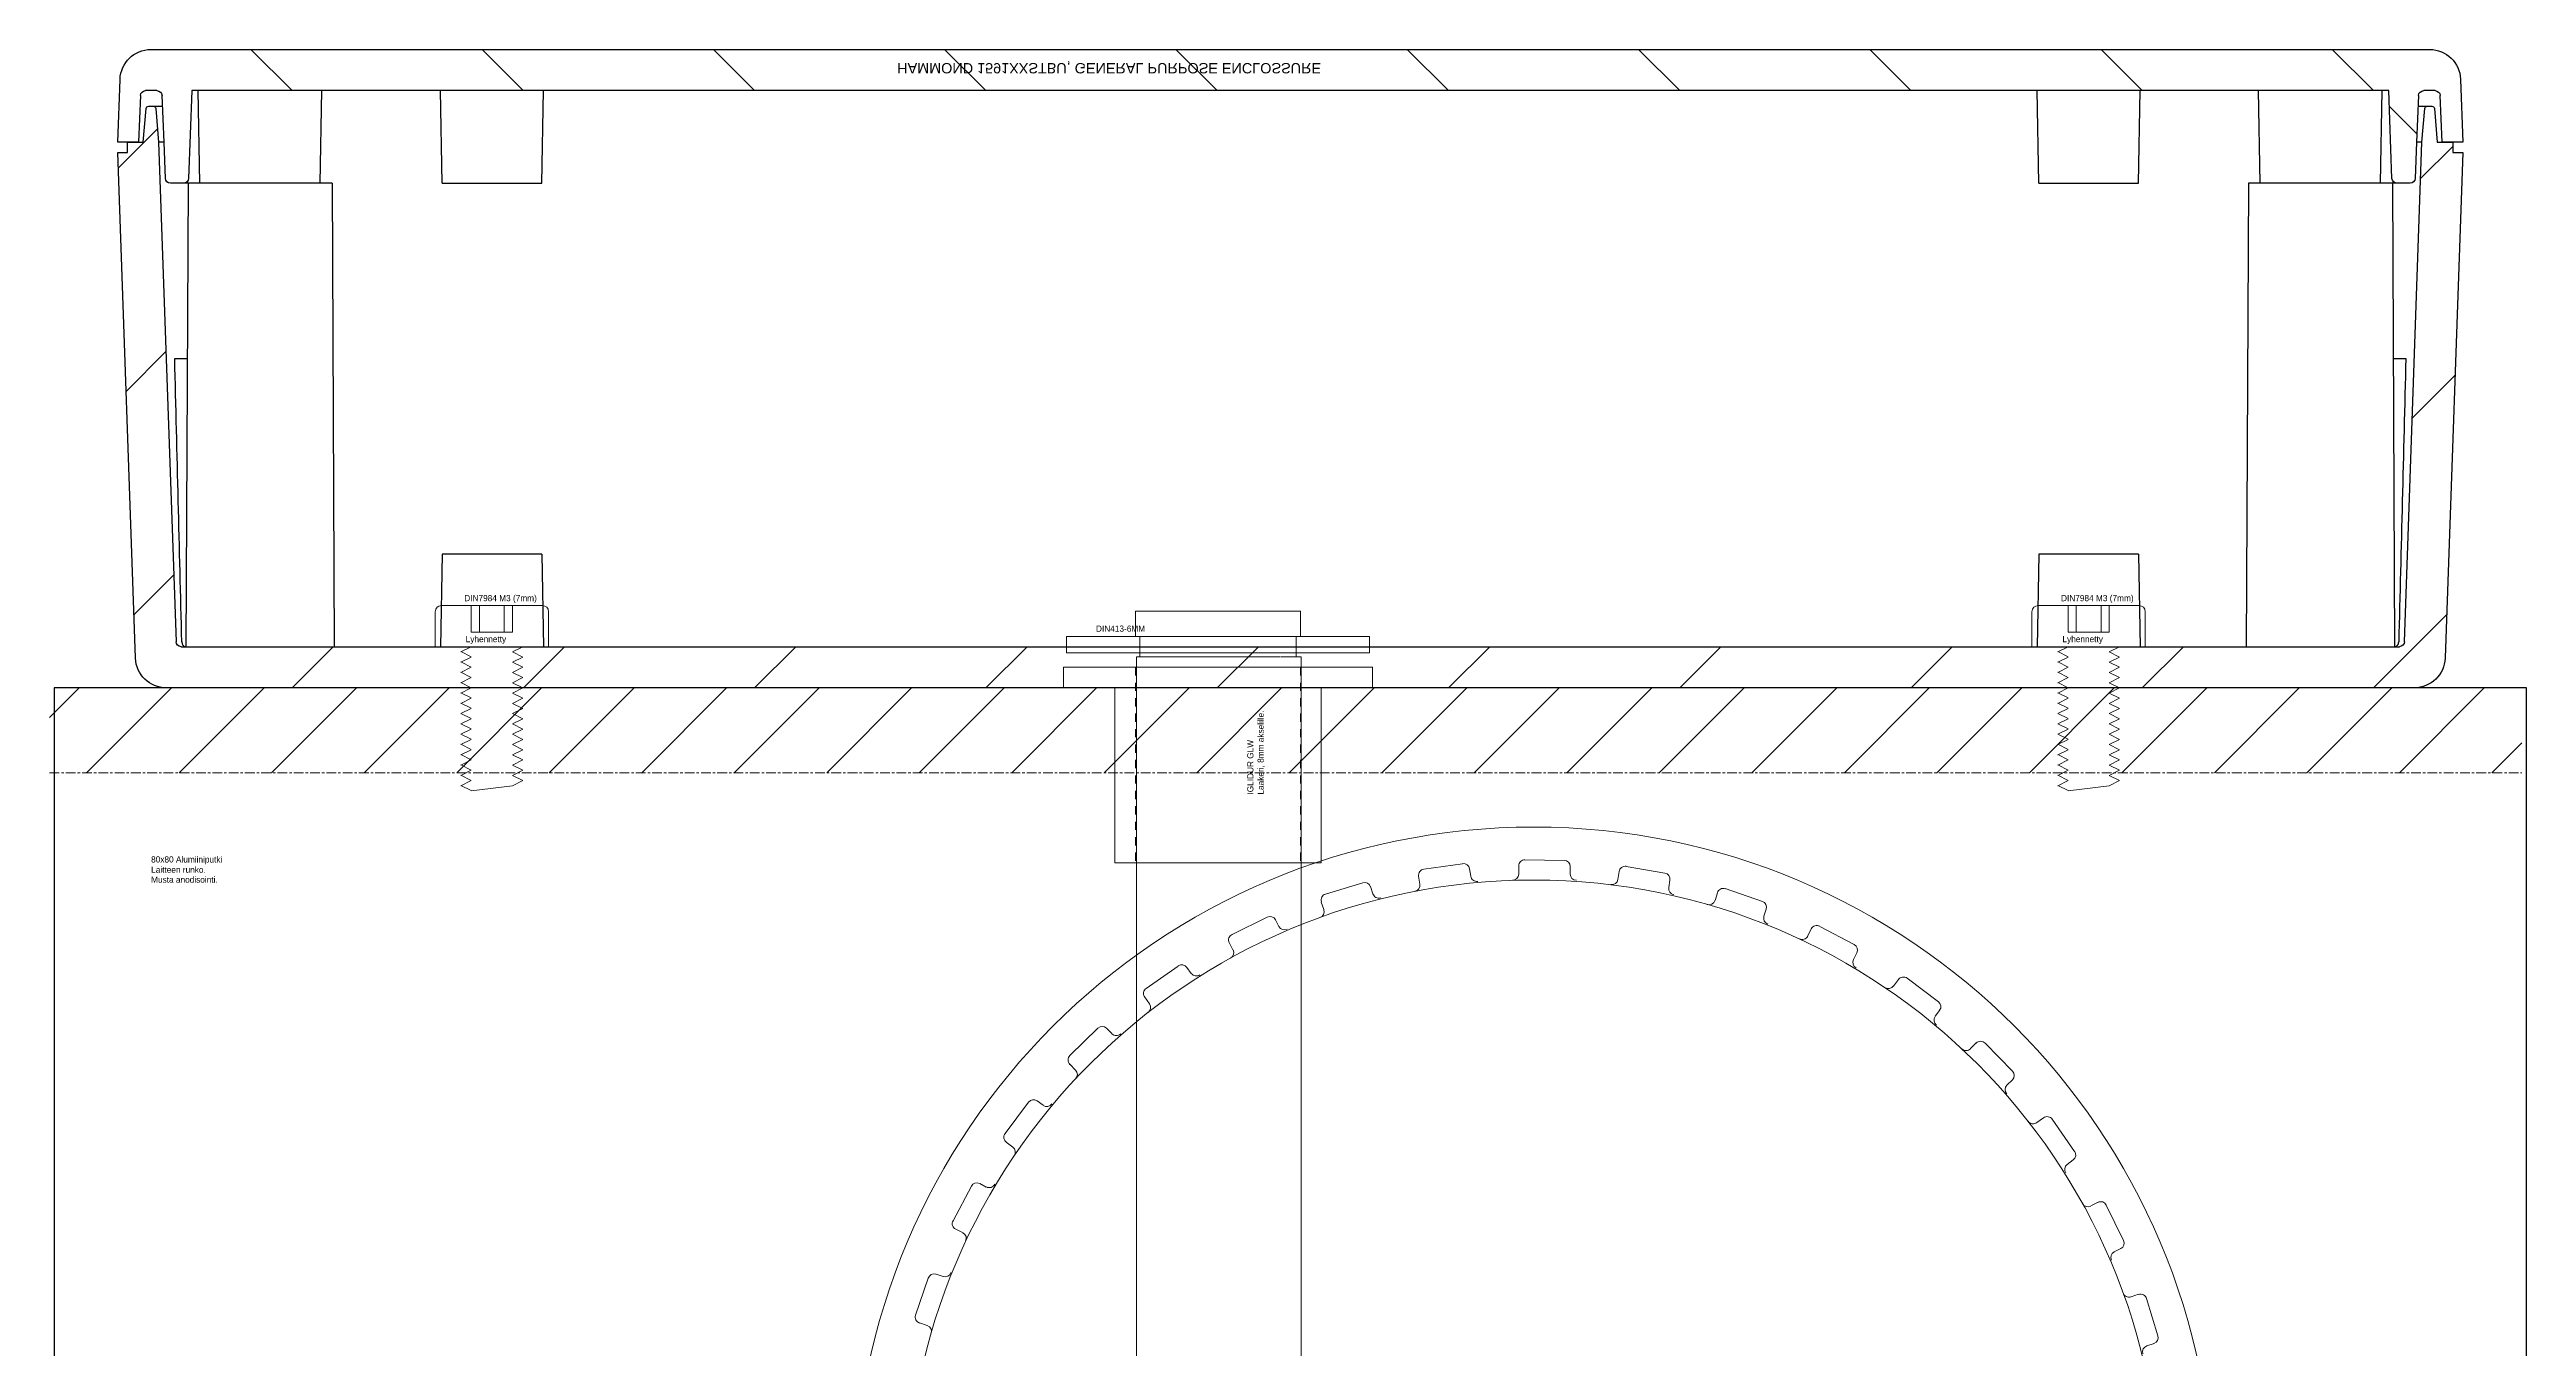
# Model space of a CAD drawing. Header units: millimetres. Extents: x -784753 to 2734, y -375 to 77802.
# Drawn here: x 925.2 to 1045.5, y 358.8 to 421.8 of the extents above; entities that cross this region are included whole.
import ezdxf

# ---------------------------------------------------------------- set-up
doc = ezdxf.new("R2010")
doc.units = ezdxf.units.MM
doc.linetypes.add('CHAIN', pattern=[0.7087, 0.4724, -0.0591, 0.1181, -0.0591])
doc.linetypes.add('phl_center', pattern=[0.75, 0.4, -0.35])
for name, color, linetype in [('AKSELI', 241, 'Continuous'), ('LAAKERIT', 210, 'Continuous'), ('MOOTTORI_VO_LIIKE', 3, 'Continuous'), ('PULTIT_MUTTERIT_RUUVIT', 131, 'Continuous'), ('RATTAAT', 10, 'Continuous'), ('RATTAAT_2', 30, 'Continuous'), ('RUNKO', 140, 'Continuous')]:
    doc.layers.add(name, color=color, linetype=linetype)
doc.layers.add('ATTRIBUUTIT', color=61, linetype='Continuous', plot=False)
doc.layers.add('OHJAINKOTELO', color=7, linetype='Continuous', true_color=0xdabefd)
doc.styles.add('Note Text (ANSI)', font='ARIAL.TTF')

# ---------------------------------------------------------------- blocks, each defined once
blk = doc.blocks.new('KH39FM2-STEPMOTOR-TOP')
at = {"lineweight": 0}
for p, q in [((16.5, 19.5), (-16.5, 19.5)), ((0, 19.5), (-15.5, 19.5)), ((0, 19.5), (15.05, 19.5)), ((-19.5, 16.5), (-19.5, -16.5)), ((19.5, -16.5), (19.5, 16.5)), ((-16.5, -19.5), (16.5, -19.5)), ((15.05, -19.5), (-15.95, -19.5))]:
    blk.add_line(p, q, dxfattribs=at)
for centre, radius in [((-15.5, 15.5), 1.5), ((15.05, 15.5), 1.5), ((0, 0), 11), ((0, 0), 2.5), ((-15.5, -15.5), 1.5), ((15.05, -15.5), 1.5)]:
    blk.add_circle(centre, radius, dxfattribs=at)
for centre, start, end in [((-16.5, 16.5), 90, 180), ((16.5, 16.5), 0, 90), ((-16.5, -16.5), 180, 270), ((16.5, -16.5), 270, 0)]:
    blk.add_arc(centre, 3, start, end, dxfattribs=at)
at = {"layer": 'ATTRIBUUTIT', "lineweight": 0, "flags": 8}
for tag, p in [('_TYYPPI', (-12.26, -11.43)), ('_KUVAUS', (-12.26, -11.93)), ('_NOTES', (-12.26, -12.42)), ('_NOTES_RIVI2', (-12.26, -12.88)), ('_NOTES_RIVI3', (-12.26, -13.35))]:
    blk.add_attdef(tag, p, '', height=0.3, dxfattribs=at)
blk = doc.blocks.new('T5-10-HIHNAPYORA')
at = {"lineweight": 0}
for p, q in [((0.95, 7.42), (-0.95, 7.42)), ((-3.59, 6.56), (-5.13, 5.44)), ((-2.76, 5.93), (-3.17, 6.5)), ((-1.25, 7.12), (-1.25, 6.42)), ((1.25, 6.42), (1.25, 7.12)), ((3.17, 6.5), (2.76, 5.93)), ((5.13, 5.44), (3.59, 6.56)), ((-5.2, 5.03), (-4.79, 4.46)), ((4.79, 4.46), (5.2, 5.03)), ((-6.76, 3.2), (-7.35, 1.39)), ((-5.72, 3.17), (-6.39, 3.39)), ((6.39, 3.39), (5.72, 3.17)), ((7.35, 1.39), (6.76, 3.2)), ((-7.16, 1.01), (-6.5, 0.8)), ((6.5, 0.8), (7.16, 1.01)), ((-6.5, -0.8), (-7.16, -1.01)), ((7.16, -1.01), (6.5, -0.8)), ((-7.35, -1.39), (-6.76, -3.2)), ((6.76, -3.2), (7.35, -1.39)), ((-6.39, -3.39), (-5.72, -3.17)), ((5.72, -3.17), (6.39, -3.39)), ((-4.79, -4.46), (-5.2, -5.03)), ((5.2, -5.03), (4.79, -4.46)), ((-5.13, -5.44), (-3.59, -6.56)), ((-3.17, -6.5), (-2.76, -5.93)), ((2.76, -5.93), (3.17, -6.5)), ((3.59, -6.56), (5.13, -5.44)), ((-1.25, -6.42), (-1.25, -7.12)), ((1.25, -7.12), (1.25, -6.42)), ((-0.95, -7.42), (0.95, -7.42))]:
    blk.add_line(p, q, dxfattribs=at)
for radius in [6.25, 2.5]:
    blk.add_circle((0, 0), radius, dxfattribs=at)
for centre, start, end in [((-0.95, 7.12), 90, 180), ((0.95, 7.12), 0, 90), ((-3.42, 6.32), 36, 126), ((-1.55, 6.42), 270, 0), ((1.55, 6.42), 180, 270), ((3.42, 6.32), 54, 144), ((-4.95, 5.2), 126, 216), ((-2.52, 6.11), 216, 306), ((2.52, 6.11), 234, 324), ((4.95, 5.2), 324, 54), ((-5.03, 4.29), 306, 36), ((5.03, 4.29), 144, 234), ((-6.48, 3.1), 72, 162), ((-5.63, 3.46), 252, 342), ((5.63, 3.46), 198, 288), ((6.48, 3.1), 18, 108), ((-7.07, 1.3), 162, 252), ((7.07, 1.3), 288, 18), ((-6.59, 0.51), 342, 72), ((6.59, 0.51), 108, 198), ((-7.07, -1.3), 108, 198), ((-6.59, -0.51), 288, 18), ((6.59, -0.51), 162, 252), ((7.07, -1.3), 342, 72), ((-6.48, -3.1), 198, 288), ((-5.63, -3.46), 18, 108), ((5.63, -3.46), 72, 162), ((6.48, -3.1), 252, 342), ((-5.03, -4.29), 324, 54), ((5.03, -4.29), 126, 216), ((-4.95, -5.2), 144, 234), ((-2.52, -6.11), 54, 144), ((2.52, -6.11), 36, 126), ((4.95, -5.2), 306, 36), ((-3.42, -6.32), 234, 324), ((-1.55, -6.42), 0, 90), ((-0.95, -7.12), 180, 270), ((0.95, -7.12), 270, 0), ((1.55, -6.42), 90, 180), ((3.42, -6.32), 216, 306)]:
    blk.add_arc(centre, 0.3, start, end, dxfattribs=at)
at = {"layer": 'ATTRIBUUTIT', "lineweight": 0, "flags": 8}
for tag, p in [('_TYYPPI', (-1.99, -3.4)), ('_KUVAUS', (-1.99, -3.9)), ('_NOTES', (-1.99, -4.39)), ('_NOTES_RIVI2', (-1.99, -4.85)), ('_NOTES_RIVI3', (-1.99, -5.32))]:
    blk.add_attdef(tag, p, '', height=0.3, dxfattribs=at)
blk = doc.blocks.new('T5-40-CAMERA-PLATFORM-TSIDE')
at = {"lineweight": 0}
for p, q in [((1.47, 31.38), (-0.43, 31.41)), ((-8.3, 30.3), (-10.11, 29.74)), ((-7.81, 29.76), (-7.92, 30.11)), ((-5.59, 30.61), (-5.53, 30.22)), ((-3.45, 31.22), (-5.33, 30.96)), ((-3.06, 30.61), (-3.11, 30.97)), ((-0.73, 31.11), (-0.73, 30.72)), ((1.77, 30.72), (1.77, 31.08)), ((4.14, 30.84), (4.08, 30.45)), ((6.36, 30.76), (4.49, 31.09)), ((6.55, 30.06), (6.61, 30.42)), ((-10.31, 29.36), (-10.19, 28.99)), ((8.92, 29.81), (8.8, 29.44)), ((11.1, 29.39), (9.3, 30.01)), ((11.17, 28.67), (11.29, 29.01)), ((-12.93, 28.63), (-14.64, 27.79)), ((-12.37, 28.17), (-12.53, 28.5)), ((13.47, 28.05), (13.29, 27.7)), ((15.56, 27.29), (13.88, 28.18)), ((-14.78, 27.39), (-14.6, 27.04)), ((15.52, 26.57), (15.69, 26.89)), ((-17.25, 26.25), (-18.81, 25.16)), ((-16.62, 25.89), (-16.84, 26.18)), ((17.7, 25.6), (17.46, 25.28)), ((19.64, 24.52), (18.12, 25.66)), ((-18.88, 24.74), (-18.65, 24.42)), ((19.49, 23.81), (19.7, 24.1)), ((-21.15, 23.23), (-22.51, 21.91)), ((-20.47, 22.97), (-20.73, 23.23)), ((21.48, 22.52), (21.2, 22.24)), ((23.23, 21.15), (21.91, 22.51)), ((-22.52, 21.48), (-22.24, 21.2)), ((22.97, 20.47), (23.23, 20.73)), ((-24.52, 19.64), (-25.66, 18.12)), ((-23.81, 19.49), (-24.1, 19.7)), ((24.74, 18.88), (24.42, 18.65)), ((26.25, 17.25), (25.16, 18.81)), ((-25.6, 17.7), (-25.28, 17.46)), ((25.89, 16.62), (26.18, 16.84)), ((-26.57, 15.52), (-26.89, 15.69)), ((-27.29, 15.56), (-28.18, 13.88)), ((27.39, 14.78), (27.04, 14.6)), ((28.63, 12.93), (27.79, 14.64)), ((-28.05, 13.47), (-27.7, 13.29)), ((28.17, 12.37), (28.5, 12.53)), ((-29.39, 11.1), (-30.01, 9.3)), ((-28.67, 11.17), (-29.01, 11.29)), ((29.36, 10.31), (28.99, 10.19)), ((30.3, 8.3), (29.74, 10.11)), ((-29.81, 8.92), (-29.44, 8.8)), ((29.76, 7.81), (30.11, 7.92)), ((-30.76, 6.36), (-31.09, 4.49)), ((-30.06, 6.55), (-30.42, 6.61)), ((30.61, 5.59), (30.22, 5.53)), ((31.22, 3.45), (30.96, 5.33)), ((-30.84, 4.14), (-30.45, 4.08)), ((30.61, 3.06), (30.97, 3.11)), ((-31.38, 1.47), (-31.41, -0.43)), ((-30.72, 1.77), (-31.08, 1.77)), ((31.11, 0.73), (30.72, 0.73)), ((31.38, -1.47), (31.41, 0.43)), ((-31.11, -0.73), (-30.72, -0.73)), ((30.72, -1.77), (31.08, -1.77)), ((-31.22, -3.45), (-30.96, -5.33)), ((-30.61, -3.06), (-30.97, -3.11)), ((30.84, -4.14), (30.45, -4.08)), ((30.76, -6.36), (31.09, -4.49)), ((-30.61, -5.59), (-30.22, -5.53)), ((30.06, -6.55), (30.42, -6.61)), ((-30.3, -8.3), (-29.74, -10.11)), ((-29.76, -7.81), (-30.11, -7.92)), ((29.39, -11.1), (30.01, -9.3)), ((29.81, -8.92), (29.44, -8.8)), ((-29.36, -10.31), (-28.99, -10.19)), ((28.67, -11.17), (29.01, -11.29)), ((-28.63, -12.93), (-27.79, -14.64)), ((-28.17, -12.37), (-28.5, -12.53)), ((27.29, -15.56), (28.18, -13.88)), ((28.05, -13.47), (27.7, -13.29)), ((-27.39, -14.78), (-27.04, -14.6)), ((26.57, -15.52), (26.89, -15.69)), ((-25.89, -16.62), (-26.18, -16.84)), ((-26.25, -17.25), (-25.16, -18.81)), ((25.6, -17.7), (25.28, -17.46)), ((-24.74, -18.88), (-24.42, -18.65)), ((24.52, -19.64), (25.66, -18.12)), ((23.81, -19.49), (24.1, -19.7)), ((-22.97, -20.47), (-23.23, -20.73)), ((-23.23, -21.15), (-21.91, -22.51)), ((22.52, -21.48), (22.24, -21.2)), ((-21.48, -22.52), (-21.2, -22.24)), ((21.15, -23.23), (22.51, -21.91)), ((-19.49, -23.81), (-19.7, -24.1)), ((20.47, -22.97), (20.73, -23.23)), ((-19.64, -24.52), (-18.12, -25.66)), ((17.25, -26.25), (18.81, -25.16)), ((18.88, -24.74), (18.65, -24.42)), ((-17.7, -25.6), (-17.46, -25.28)), ((16.62, -25.89), (16.84, -26.18)), ((-15.52, -26.57), (-15.69, -26.89)), ((-15.56, -27.29), (-13.88, -28.18)), ((14.78, -27.39), (14.6, -27.04)), ((-13.47, -28.05), (-13.29, -27.7)), ((-11.17, -28.67), (-11.29, -29.01)), ((12.37, -28.17), (12.53, -28.5)), ((12.93, -28.63), (14.64, -27.79)), ((-11.1, -29.39), (-9.3, -30.01)), ((-8.92, -29.81), (-8.8, -29.44)), ((7.81, -29.76), (7.92, -30.11)), ((8.3, -30.3), (10.11, -29.74)), ((10.31, -29.36), (10.19, -28.99)), ((-6.55, -30.06), (-6.61, -30.42)), ((-6.36, -30.76), (-4.49, -31.09)), ((-4.14, -30.84), (-4.08, -30.45)), ((-1.77, -30.72), (-1.77, -31.08)), ((0.73, -31.11), (0.73, -30.72)), ((3.06, -30.61), (3.11, -30.97)), ((3.45, -31.22), (5.33, -30.96)), ((5.59, -30.61), (5.53, -30.22)), ((-1.47, -31.38), (0.43, -31.41))]:
    blk.add_line(p, q, dxfattribs=at)
for centre, radius in [((0, 0), 33), ((0, 0), 30.43), ((0, 0), 6.5), ((0, 0), 4), ((12.18, 0), 4.68)]:
    blk.add_circle(centre, radius, dxfattribs=at)
for centre, start, end in [((-0.43, 31.11), 89.0533, 180), ((1.47, 31.08), 0, 89.0533), ((-8.21, 30.01), 18, 107.0533), ((-5.82, 30.18), 279, 9), ((-5.29, 30.66), 98.0533, 189), ((-3.41, 30.93), 9, 98.0533), ((-2.76, 30.66), 189, 279), ((-1.03, 30.72), 270, 0), ((2.07, 30.72), 180, 270), ((3.79, 30.5), 261, 351), ((4.44, 30.8), 80.0533, 171), ((6.31, 30.47), 351, 80.0533), ((6.85, 30.01), 171, 261), ((-10.47, 28.89), 288, 18), ((-10.02, 29.46), 107.0533, 198), ((-7.52, 29.85), 198, 288), ((8.51, 29.53), 252, 342), ((9.2, 29.72), 71.0533, 162), ((11, 29.11), 342, 71.0533), ((-14.51, 27.52), 116.0533, 207), ((-12.8, 28.36), 27, 116.0533), ((-12.1, 28.31), 207, 297), ((11.46, 28.57), 162, 252), ((13.03, 27.84), 243, 333), ((13.74, 27.92), 62.0533, 153), ((-14.86, 26.9), 297, 27), ((15.79, 26.43), 153, 243), ((15.42, 27.03), 333, 62.0533), ((-17.08, 26.01), 36, 125.0533), ((-16.38, 26.07), 216, 306), ((17.22, 25.46), 234, 324), ((17.94, 25.42), 53.0533, 144), ((-18.64, 24.92), 125.0533, 216), ((-18.89, 24.24), 306, 36), ((19.46, 24.28), 324, 53.0533), ((-20.94, 23.02), 45, 134.0533), ((-20.26, 23.18), 225, 315), ((19.73, 23.63), 144, 234), ((-22.3, 21.69), 134.0533, 225), ((20.99, 22.45), 225, 315), ((21.69, 22.3), 44.0533, 135), ((-22.45, 20.99), 315, 45), ((23.18, 20.26), 135, 225), ((23.02, 20.94), 315, 44.0533), ((-24.28, 19.46), 54, 143.0533), ((-23.63, 19.73), 234, 324), ((-25.42, 17.94), 143.0533, 234), ((24.24, 18.89), 216, 306), ((24.92, 18.64), 35.0533, 126), ((-25.46, 17.22), 324, 54), ((26.01, 17.08), 306, 35.0533), ((-27.03, 15.42), 63, 152.0533), ((-26.43, 15.79), 243, 333), ((26.07, 16.38), 126, 216), ((26.9, 14.86), 207, 297), ((27.52, 14.51), 26.0533, 117), ((-27.92, 13.74), 152.0533, 243), ((-27.84, 13.03), 333, 63), ((28.31, 12.1), 117, 207), ((28.36, 12.8), 297, 26.0533), ((-29.11, 11), 72, 161.0533), ((-28.57, 11.46), 252, 342), ((28.89, 10.47), 198, 288), ((29.46, 10.02), 17.0533, 108), ((-29.72, 9.2), 161.0533, 252), ((-29.53, 8.51), 342, 72), ((29.85, 7.52), 108, 198), ((30.01, 8.21), 288, 17.0533), ((-30.47, 6.31), 81, 170.0533), ((-30.01, 6.85), 261, 351), ((30.18, 5.82), 189, 279), ((30.66, 5.29), 8.0533, 99), ((-30.8, 4.44), 170.0533, 261), ((-30.5, 3.79), 351, 81), ((30.66, 2.76), 99, 189), ((30.93, 3.41), 279, 8.0533), ((-31.08, 1.47), 90, 179.0533), ((-30.72, 2.07), 270, 0), ((30.72, 1.03), 180, 270), ((31.11, 0.43), 359.0533, 90), ((-31.11, -0.43), 179.0533, 270), ((-30.72, -1.03), 0, 90), ((30.72, -2.07), 90, 180), ((31.08, -1.47), 270, 359.0533), ((-30.93, -3.41), 99, 188.0533), ((-30.66, -2.76), 279, 9), ((30.5, -3.79), 171, 261), ((30.8, -4.44), 350.0533, 81), ((-30.66, -5.29), 188.0533, 279), ((-30.18, -5.82), 9, 99), ((30.01, -6.85), 81, 171), ((30.47, -6.31), 261, 350.0533), ((-30.01, -8.21), 108, 197.0533), ((-29.85, -7.52), 288, 18), ((29.53, -8.51), 162, 252), ((29.72, -9.2), 341.0533, 72), ((-29.46, -10.02), 197.0533, 288), ((-28.89, -10.47), 18, 108), ((-28.31, -12.1), 297, 27), ((28.57, -11.46), 72, 162), ((29.11, -11), 252, 341.0533), ((-28.36, -12.8), 117, 206.0533), ((27.84, -13.03), 153, 243), ((27.92, -13.74), 332.0533, 63), ((-27.52, -14.51), 206.0533, 297), ((-26.9, -14.86), 27, 117), ((26.43, -15.79), 63, 153), ((27.03, -15.42), 243, 332.0533), ((-26.07, -16.38), 306, 36), ((-26.01, -17.08), 126, 215.0533), ((25.46, -17.22), 144, 234), ((25.42, -17.94), 323.0533, 54), ((-24.92, -18.64), 215.0533, 306), ((-24.24, -18.89), 36, 126), ((-23.18, -20.26), 315, 45), ((23.63, -19.73), 54, 144), ((24.28, -19.46), 234, 323.0533), ((-23.02, -20.94), 135, 224.0533), ((22.45, -20.99), 135, 225), ((22.3, -21.69), 314.0533, 45), ((-21.69, -22.3), 224.0533, 315), ((-20.99, -22.45), 45, 135), ((-19.73, -23.63), 324, 54), ((18.89, -24.24), 126, 216), ((20.26, -23.18), 45, 135), ((20.94, -23.02), 225, 314.0533), ((-19.46, -24.28), 144, 233.0533), ((-17.22, -25.46), 54, 144), ((18.64, -24.92), 305.0533, 36), ((-17.94, -25.42), 233.0533, 324), ((-15.79, -26.43), 333, 63), ((16.38, -26.07), 36, 126), ((17.08, -26.01), 216, 305.0533), ((-15.42, -27.03), 153, 242.0533), ((-13.03, -27.84), 63, 153), ((14.86, -26.9), 117, 207), ((14.51, -27.52), 296.0533, 27), ((-13.74, -27.92), 242.0533, 333), ((-11.46, -28.57), 342, 72), ((10.47, -28.89), 108, 198), ((12.1, -28.31), 27, 117), ((12.8, -28.36), 207, 296.0533), ((-11, -29.11), 162, 251.0533), ((-9.2, -29.72), 251.0533, 342), ((-8.51, -29.53), 72, 162), ((-6.85, -30.01), 351, 81), ((5.82, -30.18), 99, 189), ((7.52, -29.85), 18, 108), ((10.02, -29.46), 287.0533, 18), ((-6.31, -30.47), 171, 260.0533), ((-4.44, -30.8), 260.0533, 351), ((-3.79, -30.5), 81, 171), ((-2.07, -30.72), 0, 90), ((-1.47, -31.08), 180, 269.0533), ((0.43, -31.11), 269.0533, 0), ((1.03, -30.72), 90, 180), ((2.76, -30.66), 9, 99), ((3.41, -30.93), 189, 278.0533), ((5.29, -30.66), 278.0533, 9), ((8.21, -30.01), 198, 287.0533)]:
    blk.add_arc(centre, 0.3, start, end, dxfattribs=at)
at = {"layer": 'ATTRIBUUTIT', "lineweight": 0, "flags": 8}
for tag, p in [('_TYYPPI', (-11.42, -16.89)), ('_KUVAUS', (-11.42, -17.39)), ('_NOTES', (-11.42, -17.88)), ('_NOTES_RIVI2', (-11.42, -18.34)), ('_NOTES_RIVI3', (-11.42, -18.81))]:
    blk.add_attdef(tag, p, '', height=0.3, dxfattribs=at)
blk = doc.blocks.new('ASSEMBLY-CAMERA-PLATFORM-TSIDE')
at = {"layer": 'MOOTTORI_VO_LIIKE', "lineweight": 0}
blk.add_blockref('KH39FM2-STEPMOTOR-TOP', (-40.28, -15.68), dxfattribs=at).add_auto_attribs({'_TYYPPI': 'KH39FM2-551 BIPOLAR STEPPERMOTOR'})
at = {"layer": 'RATTAAT', "lineweight": 0}
blk.add_blockref('T5-40-CAMERA-PLATFORM-TSIDE', (0, 0), dxfattribs=at).add_auto_attribs({'_TYYPPI': 'T5-40-21MM-2', '_KUVAUS': 'Koneistettu ratas kamera-alustaksi.'})
at = {"layer": 'RATTAAT_2', "lineweight": 0}
blk.add_blockref('T5-10-HIHNAPYORA', (-40.28, -15.68), dxfattribs=at).add_auto_attribs({'_TYYPPI': 'T5-10', '_KUVAUS': 'Pätkä 160mm tangosta.', '_NOTES': 'Keskelle porattu 5mm reikä akselille.', '_NOTES_RIVI2': 'Lukitusruuvi akselille.'})
blk = doc.blocks.new('HAMMOND-1591XXBTBU-LEFT')
h = blk.add_hatch()
h.set_pattern_fill('ANSI31', color=256, scale=63.5, style=0)
h.set_pattern_definition([(45, (-524.946, -268.1784), (-5.61266, 5.61266), [])])
edge = h.paths.add_edge_path()
edge.add_ellipse((1.5, -0.05), major_axis=(0, 1.5), ratio=1, start_angle=0, end_angle=88)
edge.add_line((0, 0), (-0.11, -3.05))
edge.add_line((-0.11, -3.05), (0.38, -3.05))
edge.add_line((0.38, -3.05), (0.89, -3.05))
edge.add_line((0.89, -3.05), (0.99, -0.79))
edge.add_ellipse((1.24, -0.8), major_axis=(-0.25, 0.011), ratio=1, start_angle=272.5, end_angle=360, ccw=False)
edge.add_line((1.24, -0.55), (1.79, -0.55))
edge.add_ellipse((1.79, -0.8), major_axis=(0, 0.25), ratio=1, start_angle=272.5, end_angle=360, ccw=False)
edge.add_line((2.04, -0.79), (2.14, -3.05))
edge.add_line((2.14, -3.05), (2.2, -4.81))
edge.add_ellipse((2.45, -4.8), major_axis=(-0.25, -0.009), ratio=1, start_angle=0, end_angle=88)
edge.add_line((2.45, -5.05), (3.08, -5.05))
edge.add_ellipse((3.08, -4.8), major_axis=(0, -0.25), ratio=1, start_angle=0, end_angle=88)
edge.add_line((3.33, -4.81), (3.48, -0.55))
edge.add_line((3.48, -0.55), (110.12, -0.55))
edge.add_line((110.12, -0.55), (110.27, -4.81))
edge.add_ellipse((110.52, -4.8), major_axis=(-0.25, -0.009), ratio=1, start_angle=0, end_angle=88)
edge.add_line((110.52, -5.05), (111.15, -5.05))
edge.add_ellipse((111.15, -4.8), major_axis=(0, -0.25), ratio=1, start_angle=0, end_angle=88)
edge.add_line((111.4, -4.81), (111.46, -3.05))
edge.add_line((111.46, -3.05), (111.56, -0.79))
edge.add_ellipse((111.81, -0.8), major_axis=(-0.25, 0.011), ratio=1, start_angle=272.5, end_angle=360, ccw=False)
edge.add_line((111.81, -0.55), (112.36, -0.55))
edge.add_ellipse((112.36, -0.8), major_axis=(0, 0.25), ratio=1, start_angle=272.5, end_angle=360, ccw=False)
edge.add_line((112.61, -0.79), (112.71, -3.05))
edge.add_line((112.71, -3.05), (113.23, -3.05))
edge.add_line((113.23, -3.05), (113.71, -3.05))
edge.add_line((113.71, -3.05), (113.6, 0))
edge.add_ellipse((112.1, -0.05), major_axis=(0.05, -1.5), ratio=1, start_angle=90, end_angle=178)
edge.add_line((112.1, 1.45), (1.5, 1.45))
h = blk.add_hatch()
h.set_pattern_fill('ANSI31', color=256, scale=63.5, angle=-90, style=0)
h.set_pattern_definition([(-45, (-524.946, -268.1784), (5.61266, 5.61266), [])])
edge = h.paths.add_edge_path()
edge.add_line((113.23, -3.55), (113.23, -3.05))
edge.add_line((113.23, -3.05), (112.71, -3.05))
edge.add_line((112.71, -3.05), (112.48, -3.05))
edge.add_line((112.48, -3.05), (112.33, -1.42))
edge.add_ellipse((112.21, -1.43), major_axis=(0.125, 0.011), ratio=1, start_angle=360, end_angle=445)
edge.add_line((112.21, -1.3), (111.99, -1.3))
edge.add_ellipse((111.99, -1.43), major_axis=(0, 0.125), ratio=1, start_angle=0, end_angle=85)
edge.add_line((111.87, -1.42), (111.73, -3.05))
edge.add_line((111.73, -3.05), (110.88, -27.31))
edge.add_ellipse((110.63, -27.3), major_axis=(-0.009, -0.25), ratio=1, start_angle=2, end_angle=90, ccw=False)
edge.add_line((110.63, -27.55), (2.97, -27.55))
edge.add_ellipse((2.97, -27.3), major_axis=(-0.25, 0), ratio=1, start_angle=2, end_angle=90, ccw=False)
edge.add_line((2.72, -27.31), (1.88, -3.05))
edge.add_line((1.88, -3.05), (1.73, -1.42))
edge.add_ellipse((1.61, -1.43), major_axis=(0.125, 0.011), ratio=1, start_angle=360, end_angle=445)
edge.add_line((1.61, -1.3), (1.39, -1.3))
edge.add_ellipse((1.39, -1.43), major_axis=(0, 0.125), ratio=1, start_angle=0, end_angle=85)
edge.add_line((1.27, -1.42), (1.13, -3.05))
edge.add_line((1.13, -3.05), (0.89, -3.05))
edge.add_line((0.89, -3.05), (0.38, -3.05))
edge.add_line((0.38, -3.05), (0.38, -3.55))
edge.add_line((0.38, -3.55), (-0.11, -3.55))
edge.add_line((-0.11, -3.55), (0.75, -28.1))
edge.add_ellipse((2.25, -28.05), major_axis=(-0.05, 1.5), ratio=1, start_angle=90, end_angle=178)
edge.add_line((2.25, -29.55), (111.35, -29.55))
edge.add_ellipse((111.35, -28.05), major_axis=(0, -1.5), ratio=1, start_angle=0, end_angle=88)
edge.add_line((112.85, -28.1), (113.71, -3.55))
edge.add_line((113.71, -3.55), (113.23, -3.55))
for p, q in [((112.1, 1.45), (1.5, 1.45)), ((0, 0), (-0.11, -3.05)), ((113.71, -3.05), (113.6, 0)), ((0.89, -3.05), (0.99, -0.79)), ((1.24, -0.55), (1.79, -0.55)), ((2.04, -0.79), (2.14, -3.05)), ((3.33, -4.81), (3.48, -0.55)), ((3.48, -0.55), (110.12, -0.55)), ((3.88, -5.05), (3.8, -0.55)), ((9.72, -5.05), (9.8, -0.55)), ((15.63, -5.05), (15.55, -0.55)), ((20.47, -5.05), (20.55, -0.55)), ((93.13, -5.05), (93.05, -0.55)), ((97.97, -5.05), (98.05, -0.55)), ((103.88, -5.05), (103.8, -0.55)), ((109.72, -5.05), (109.8, -0.55)), ((110.12, -0.55), (110.27, -4.81)), ((111.46, -3.05), (111.56, -0.79)), ((111.81, -0.55), (112.36, -0.55)), ((112.61, -0.79), (112.71, -3.05)), ((1.27, -1.42), (1.13, -3.05)), ((1.61, -1.3), (1.39, -1.3)), ((2.07, -1.3), (1.61, -1.3)), ((1.88, -3.05), (1.73, -1.42)), ((111.99, -1.3), (111.54, -1.3)), ((111.87, -1.42), (111.73, -3.05)), ((112.21, -1.3), (111.99, -1.3)), ((112.48, -3.05), (112.33, -1.42)), ((-0.11, -3.05), (0.89, -3.05)), ((0.38, -3.55), (-0.11, -3.55)), ((-0.11, -3.55), (0.75, -28.1)), ((1.13, -3.05), (0.38, -3.05)), ((0.38, -3.05), (0.38, -3.55)), ((2.72, -27.31), (1.88, -3.05)), ((1.88, -3.05), (2.14, -3.05)), ((2.14, -3.05), (2.2, -4.81)), ((111.73, -3.05), (110.88, -27.31)), ((111.4, -4.81), (111.46, -3.05)), ((111.46, -3.05), (111.73, -3.05)), ((113.23, -3.05), (112.48, -3.05)), ((112.71, -3.05), (113.71, -3.05)), ((112.85, -28.1), (113.71, -3.55)), ((113.23, -3.55), (113.23, -3.05)), ((113.71, -3.55), (113.23, -3.55)), ((2.45, -5.05), (3.08, -5.05)), ((3.08, -5.05), (3.3, -5.05)), ((3.3, -5.05), (3.2, -27.55)), ((3.3, -5.05), (10.3, -5.05)), ((10.3, -5.05), (10.4, -27.55)), ((20.47, -5.05), (15.63, -5.05)), ((97.97, -5.05), (93.13, -5.05)), ((103.3, -5.05), (103.2, -27.55)), ((103.3, -5.05), (110.3, -5.05)), ((110.3, -5.05), (110.4, -27.55)), ((110.3, -5.05), (110.52, -5.05)), ((110.52, -5.05), (111.15, -5.05)), ((3.26, -13.55), (2.66, -13.55)), ((110.94, -13.55), (110.34, -13.55)), ((15.63, -23.05), (15.55, -27.55)), ((15.63, -23.05), (20.47, -23.05)), ((20.47, -23.05), (20.55, -27.55)), ((93.13, -23.05), (93.05, -27.55)), ((93.13, -23.05), (97.97, -23.05)), ((97.97, -23.05), (98.05, -27.55)), ((110.63, -27.55), (2.97, -27.55)), ((2.25, -29.55), (111.35, -29.55))]:
    blk.add_line(p, q)
at = {"flags": 128}
for points in [[(3.18, -27.55), (3.17, -27.55), (3.16, -27.55), (3.15, -27.55), (3.14, -27.54), (3.13, -27.54), (3.12, -27.54), (3.11, -27.53), (3.1, -27.52), (3.09, -27.51), (3.08, -27.5), (3.07, -27.5), (3.06, -27.48), (3.05, -27.47), (3.04, -27.46), (3.04, -27.45), (3.03, -27.44), (3.02, -27.42), (3.02, -27.41), (3.01, -27.39), (3.01, -27.38), (3.01, -27.36), (3.01, -27.35), (3, -27.33), (3, -27.31)], [(110.6, -27.31), (110.6, -27.33), (110.6, -27.35), (110.59, -27.36), (110.59, -27.38), (110.59, -27.39), (110.58, -27.41), (110.58, -27.42), (110.57, -27.44), (110.57, -27.45), (110.56, -27.46), (110.55, -27.47), (110.54, -27.48), (110.53, -27.5), (110.53, -27.5), (110.52, -27.51), (110.51, -27.52), (110.5, -27.53), (110.49, -27.54), (110.47, -27.54), (110.46, -27.54), (110.45, -27.55), (110.44, -27.55), (110.43, -27.55), (110.42, -27.55)]]:
    blk.add_lwpolyline(points, dxfattribs=at)
for centre, radius, start, end in [((1.5, -0.05), 1.5, 90, 178), ((112.1, -0.05), 1.5, 2, 90), ((1.24, -0.8), 0.25, 90, 177.5), ((1.79, -0.8), 0.25, 2.5, 90), ((111.81, -0.8), 0.25, 90, 177.5), ((112.36, -0.8), 0.25, 2.5, 90), ((1.39, -1.43), 0.125, 90, 175), ((1.61, -1.43), 0.125, 5, 90), ((111.99, -1.43), 0.125, 90, 175), ((112.21, -1.43), 0.125, 5, 90), ((2.45, -4.8), 0.25, 182, 270), ((3.08, -4.8), 0.25, 270, 358), ((110.52, -4.8), 0.25, 182, 270), ((111.15, -4.8), 0.25, 270, 358), ((2.97, -27.3), 0.25, 182, 270), ((110.63, -27.3), 0.25, 270, 358), ((2.25, -28.05), 1.5, 182, 270), ((111.35, -28.05), 1.5, 270, 358)]:
    blk.add_arc(centre, radius, start, end)
for centre, major_axis, start_param, end_param in [((3.73, 1.09), (-2.59, 114.58), 1.698683, 1.821053), ((109.87, 1.09), (2.59, 114.58), 4.462133, 4.584503)]:
    blk.add_ellipse(centre, major_axis=major_axis, ratio=0.012351, start_param=start_param, end_param=end_param)
at = {"layer": 'ATTRIBUUTIT', "lineweight": 0, "insert": (75.88, 0.29), "char_height": 2.5, "width": 43.6242, "attachment_point": 1, "rotation": 180, "style": 'Note Text (ANSI)'}
blk.add_mtext('{\\fArial|b0|i0|c0|p0;\\H0.2x;HAMMOND 1591XXSTBU, GENERAL PURPOSE ENCLOSSURE}', dxfattribs=at)
blk = doc.blocks.new('ALUMIINIPUTKI-80X80-TOPS')
at = {"lineweight": 0}
h = blk.add_hatch(dxfattribs=at)
h.set_pattern_fill('ANSI31', color=256, style=0)
h.set_pattern_definition([(45, (-1229.3503, -256.4846), (-2.245064, 2.245064), [])])
h.paths.add_polyline_path([(-0.22, 0), (-0.22, -4.12), (119.78, -4.12), (119.78, 0)])
for p, q in [((120, 0), (0, 0)), ((0, 0), (0, -80)), ((120, -80), (120, 0))]:
    blk.add_line(p, q)
at = {"linetype": 'CHAIN', "lineweight": 0}
blk.add_line((-0.22, -4.12), (119.78, -4.12), dxfattribs=at)
at = {"layer": 'ATTRIBUUTIT', "lineweight": 0, "flags": 8}
for tag, p in [('_TYYPPI', (4.71, -8.48)), ('_KUVAUS', (4.71, -8.98)), ('_NOTES', (4.71, -9.46)), ('_NOTES_RIVI2', (4.71, -9.93)), ('_NOTES_RIVI3', (4.71, -10.4))]:
    blk.add_attdef(tag, p, '', height=0.3, dxfattribs=at)
blk = doc.blocks.new('AKSELIVARMISTIN-DIN413-LSIDE')
at = {"lineweight": 0}
for p, q in [((-0.01, 14.7), (-0.01, 0)), ((-0.01, 14.7), (0.79, 14.7)), ((0.79, 0), (0.79, 14.7)), ((-0.01, 7.35), (-0.01, 11.15)), ((-0.01, 11.15), (0.79, 11.15)), ((-0.01, 7.35), (-0.01, 3.55)), ((-0.01, 3.55), (0.79, 3.55)), ((-0.01, 0), (0.79, 0))]:
    blk.add_line(p, q, dxfattribs=at)
at = {"layer": 'ATTRIBUUTIT', "lineweight": 0, "flags": 8}
for tag, p in [('_KUVAUS', (-0.24, 4.44)), ('_TYYPPI', (-0.24, 1.43))]:
    blk.add_attdef(tag, p, '', height=0.3, rotation=90, dxfattribs=at)
blk = doc.blocks.new('AKSELI-8MM-LSIDE')
at = {"lineweight": 0}
for p, q in [((0, 4), (0, -4)), ((1.23, 4), (0, 4)), ((1.23, 3), (1.23, 4)), ((1.23, 0), (1.23, 3.8)), ((1.23, 3.8), (2.23, 3.8)), ((2.23, 3.96), (2.23, 2.96)), ((2.73, 3.96), (2.23, 3.96)), ((51.55, 3.96), (2.23, 3.96)), ((51.55, 3.96), (51.55, 2.96)), ((85.23, 3.96), (56.55, 3.96)), ((56.55, 2.96), (56.55, 3.96)), ((85.23, 3.96), (85.23, 2.96)), ((104.12, 3.96), (90.23, 3.96)), ((90.23, 3.96), (90.23, 2.96)), ((104.12, 3.96), (104.12, -4.04)), ((1.23, 3), (1.23, -3)), ((2.23, 3), (2.23, -3)), ((51.55, 2.96), (56.55, 2.96)), ((85.23, 2.96), (90.23, 2.96)), ((1.23, 0), (1.23, -3.8)), ((1.23, -3), (1.23, -4)), ((2.23, -4.04), (2.23, -3.04)), ((1.23, -4), (0, -4)), ((1.23, -3.8), (2.23, -3.8)), ((2.73, -4.04), (2.23, -4.04)), ((104.12, -4.04), (2.23, -4.04))]:
    blk.add_line(p, q, dxfattribs=at)
blk = doc.blocks.new('IGLIDUR-GLW-10MM-LSIDE')
at = {"lineweight": 0}
for p, q in [((1, 7.5), (0, 7.5)), ((0, 7.5), (0, 5)), ((1, 0), (1, 7.5)), ((-8.5, 5), (-8.5, -5)), ((0, 5), (-8.5, 5)), ((0, 5), (0, -5)), ((1, -5), (1, 5)), ((1, 0), (1, 4)), ((1, 0), (1, -7.5)), ((1, 0), (1, -4)), ((-8.5, -5), (0, -5)), ((0, -7.5), (0, -5)), ((1, -7.5), (0, -7.5))]:
    blk.add_line(p, q, dxfattribs=at)
at = {"linetype": 'phl_center', "lineweight": 0}
for p, q in [((1, 4), (-8.5, 4)), ((1, -4), (-8.5, -4))]:
    blk.add_line(p, q, dxfattribs=at)
at = {"layer": 'ATTRIBUUTIT', "lineweight": 0, "flags": 8}
for tag, p in [('_TYYPPI', (-5.18, -1.72)), ('_KUVAUS', (-5.18, -2.22)), ('_NOTES', (-5.18, -2.7)), ('_NOTES_RIVI2', (-5.18, -3.17)), ('_NOTES_RIVI3', (-5.18, -3.64))]:
    blk.add_attdef(tag, p, '', height=0.3, dxfattribs=at)
blk = doc.blocks.new('M3x7-DIN7984-LSIDE')
at = {"lineweight": 0}
for p, q in [((0, 0), (0, 1.7)), ((0.3, 2), (5.2, 2)), ((1.75, 0.71), (1.75, 2)), ((2.15, 0.71), (2.15, 2)), ((3.35, 0.71), (3.35, 2)), ((3.75, 0.71), (3.75, 2)), ((5.5, 1.7), (5.5, 0)), ((5.5, 0), (0, 0)), ((2.75, 0), (1.25, 0)), ((1.75, 0), (1.25, -0.25)), ((2.75, 0.71), (1.75, 0.71)), ((1.75, 0.71), (2.15, 0.71)), ((2.75, 0.71), (3.75, 0.71)), ((2.75, 0), (4.25, 0)), ((3.75, 0.71), (3.35, 0.71)), ((3.75, 0.71), (3.45, 0.71)), ((4.25, 0), (3.75, -0.25)), ((1.25, -0.24), (1.75, -0.49)), ((1.75, -0.5), (1.25, -0.75)), ((1.25, -0.74), (1.75, -0.99)), ((1.75, -1), (1.25, -1.25)), ((3.75, -0.25), (4.25, -0.5)), ((4.25, -0.5), (3.75, -0.75)), ((3.75, -0.75), (4.25, -1)), ((4.25, -1), (3.75, -1.25)), ((1.25, -1.24), (1.75, -1.49)), ((1.75, -1.5), (1.25, -1.75)), ((1.25, -1.74), (1.75, -1.99)), ((1.75, -2), (1.25, -2.25)), ((1.25, -2.24), (1.75, -2.49)), ((3.75, -1.25), (4.25, -1.5)), ((4.25, -1.5), (3.75, -1.75)), ((3.75, -1.75), (4.25, -2)), ((4.25, -2), (3.75, -2.25)), ((3.75, -2.25), (4.25, -2.5)), ((1.75, -2.5), (1.25, -2.75)), ((1.25, -2.74), (1.75, -2.99)), ((1.75, -3), (1.25, -3.25)), ((1.25, -3.24), (1.75, -3.49)), ((1.75, -3.5), (1.25, -3.75)), ((4.25, -2.5), (3.75, -2.75)), ((3.75, -2.75), (4.25, -3)), ((4.25, -3), (3.75, -3.25)), ((3.75, -3.25), (4.25, -3.5)), ((4.25, -3.5), (3.75, -3.75)), ((1.25, -3.74), (1.75, -3.99)), ((1.75, -4), (1.25, -4.25)), ((1.25, -4.24), (1.75, -4.49)), ((1.75, -4.5), (1.25, -4.75)), ((1.25, -4.74), (1.75, -4.99)), ((3.75, -3.75), (4.25, -4)), ((4.25, -4), (3.75, -4.25)), ((3.75, -4.25), (4.25, -4.5)), ((4.25, -4.5), (3.75, -4.75)), ((3.75, -4.75), (4.25, -5)), ((1.75, -5), (1.25, -5.25)), ((1.25, -5.24), (1.75, -5.49)), ((1.75, -5.5), (1.25, -5.75)), ((1.25, -5.74), (1.75, -5.99)), ((1.75, -6), (1.25, -6.25)), ((4.25, -5), (3.75, -5.25)), ((3.75, -5.25), (4.25, -5.5)), ((4.25, -5.5), (3.75, -5.75)), ((3.75, -5.75), (4.25, -6)), ((4.25, -6), (3.75, -6.25)), ((1.25, -6.24), (1.75, -6.49)), ((1.75, -6.5), (1.25, -6.75)), ((1.25, -6.74), (1.75, -6.99)), ((3.75, -6.75), (1.75, -7)), ((3.75, -6.25), (4.25, -6.5)), ((4.25, -6.5), (3.75, -6.75))]:
    blk.add_line(p, q, dxfattribs=at)
for centre, start, end in [((0.3, 1.7), 90, 180), ((5.2, 1.7), 0, 90)]:
    blk.add_arc(centre, 0.3, start, end, dxfattribs=at)
at = {"layer": 'ATTRIBUUTIT', "lineweight": 0, "flags": 8}
for tag, p in [('_TYYPPI', (1.41, 2.21)), ('_NOTE', (1.48, 0.22))]:
    blk.add_attdef(tag, p, '', height=0.3, dxfattribs=at)

msp = doc.modelspace()

# ---------------------------------------------------------------- block references
at = {"lineweight": 0}
msp.add_blockref('ASSEMBLY-CAMERA-PLATFORM-TSIDE', (997.269, 351.087), dxfattribs=at)
at = {"layer": 'AKSELI', "lineweight": 0, "xscale": -1, "rotation": 89.99999999999999}
msp.add_blockref('AKSELI-8MM-LSIDE', (981.945, 394.579), dxfattribs=at)
at = {"layer": 'LAAKERIT', "lineweight": 0, "rotation": 89.99999999999999}
msp.add_blockref('IGLIDUR-GLW-10MM-LSIDE', (981.945, 390.846), dxfattribs=at).add_auto_attribs({'_TYYPPI': 'IGLIDUR GLW', '_KUVAUS': 'Laakeri, 8mm akselille.'})
at = {"layer": 'OHJAINKOTELO', "lineweight": 0, "xscale": -1}
msp.add_blockref('HAMMOND-1591XXBTBU-LEFT', (1042.254, 420.398), dxfattribs=at)
at = {"layer": 'PULTIT_MUTTERIT_RUUVIT', "lineweight": 0}
for name, p, rotation, values in [('M3x7-DIN7984-LSIDE', (943.952, 392.846), 359.9999999999999, {'_TYYPPI': 'DIN7984 M3 (7mm)', '_NOTE': 'Lyhennetty'}), ('M3x7-DIN7984-LSIDE', (1021.453, 392.846), 359.9999999999999, {'_TYYPPI': 'DIN7984 M3 (7mm)', '_NOTE': 'Lyhennetty'}), ('AKSELIVARMISTIN-DIN413-LSIDE', (974.594, 393.334), 270, {'_TYYPPI': 'DIN413-6MM'})]:
    msp.add_blockref(name, p, dxfattribs=dict(at, rotation=rotation)).add_auto_attribs(values)
at = {"layer": 'RUNKO', "lineweight": 0}
msp.add_blockref('ALUMIINIPUTKI-80X80-TOPS', (925.453, 390.846), dxfattribs=at).add_auto_attribs({'_TYYPPI': '80x80 Alumiiniputki', '_KUVAUS': 'Laitteen runko.', '_NOTES': 'Musta anodisointi.'})

doc.saveas('drawing.dxf')
